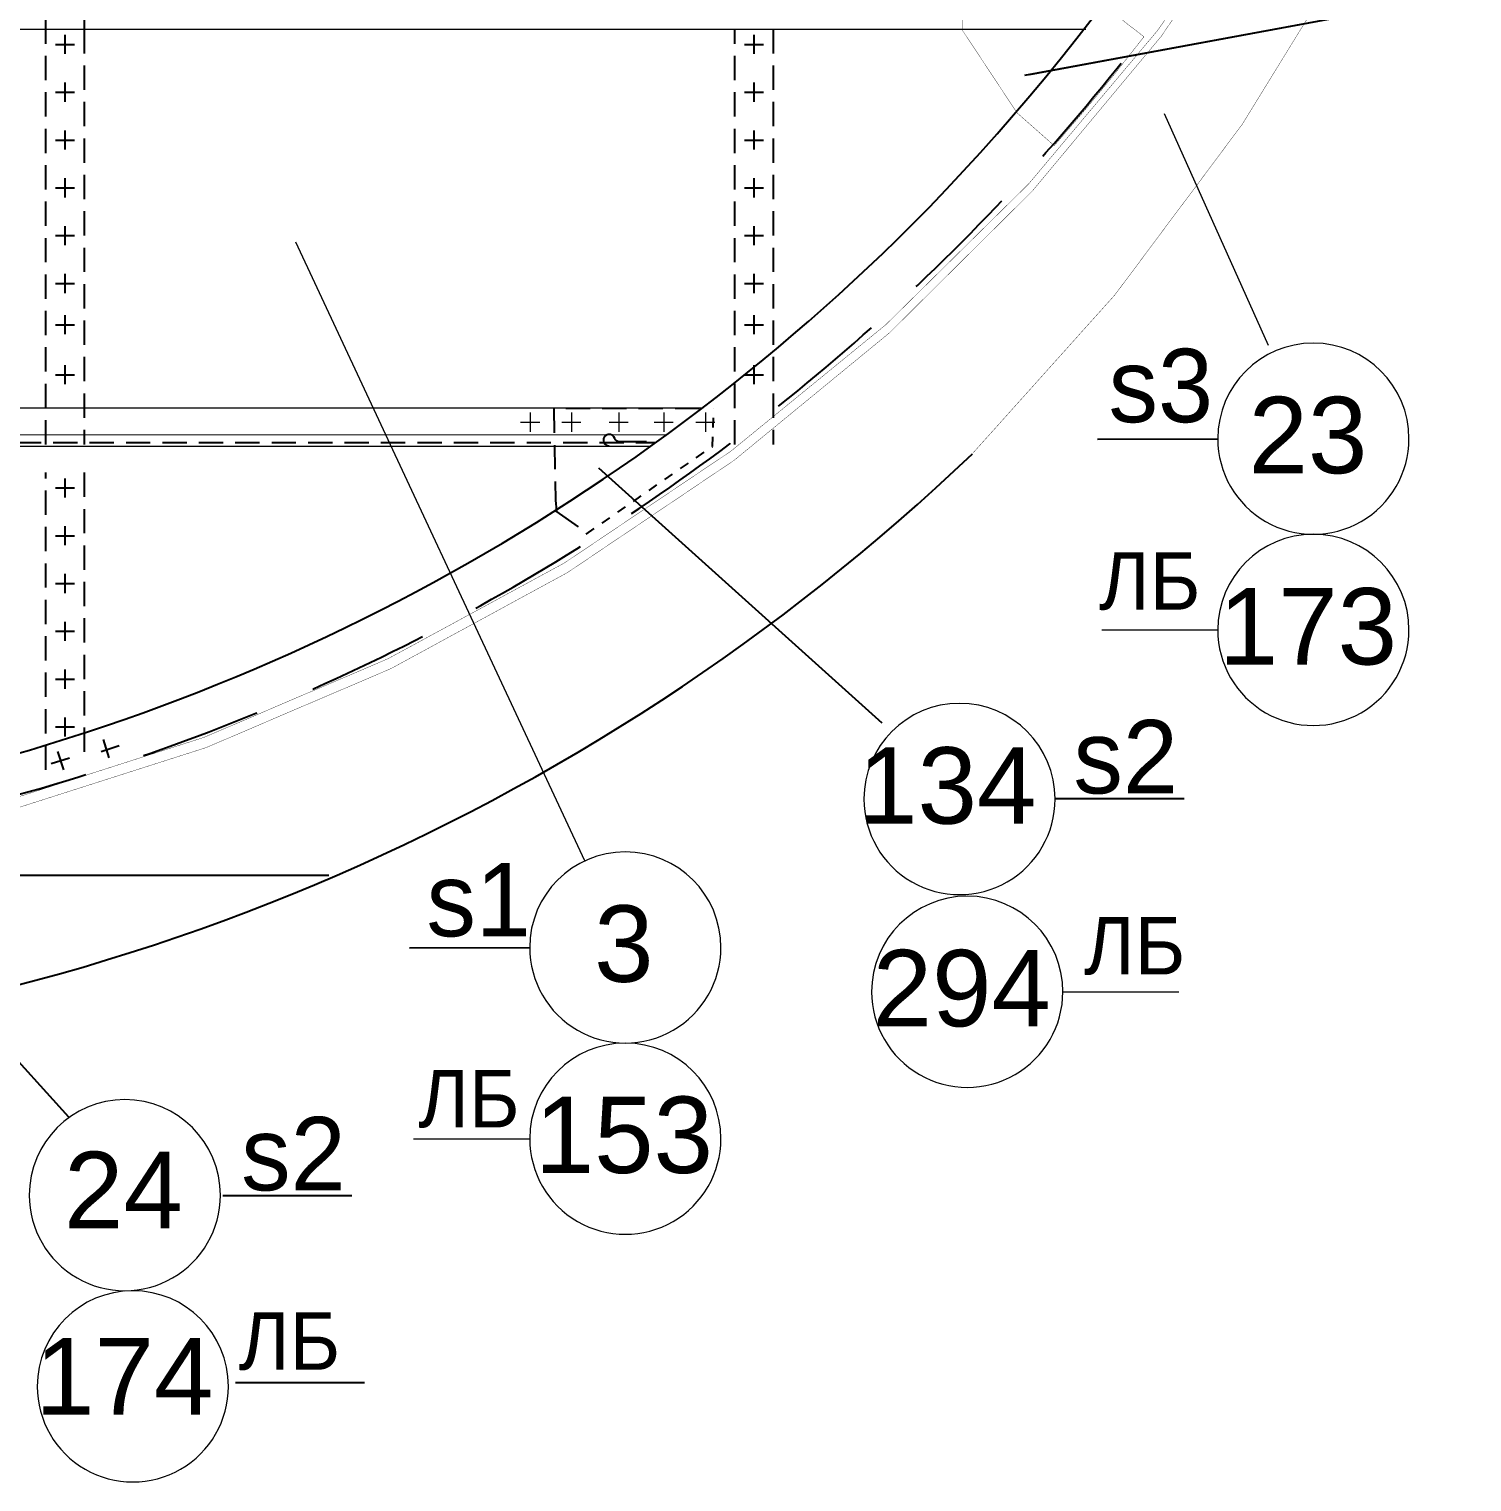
# Model space of a CAD drawing. Header units: millimetres. Extents: x 42007 to 66124, y -556 to 6894.
# Drawn here: x 53603 to 54358, y 3498 to 4258 of the extents above; entities that cross this region are included whole.
import ezdxf
from ezdxf.enums import TextEntityAlignment as Align

# ---------------------------------------------------------------- set-up
doc = ezdxf.new("R2010")
doc.units = ezdxf.units.MM
for name, pattern in [('DASHED', [19.05, 12.7, -6.35]), ('K5LT32769', [0]), ('K5LT32780', [0]), ('K5LT32793', [10, 5, -5]), ('K5LT32805', [0])]:
    doc.linetypes.add(name, pattern=pattern)
doc.layers.add('pen_7', color=1, linetype='Continuous')
doc.styles.add('style5', font='arial.ttf', dxfattribs={"height": 3})

msp = doc.modelspace()

# ---------------------------------------------------------------- linework, layer by layer
at = {"color": 0, "linetype": 'DASHED'}
for p, q in [((53612.08, 4256.767), (53612.08, 4473.969)), ((53632.08, 4473.969), (53632.08, 4256.767)), ((53612.08, 4040.691), (53612.08, 4257.894)), ((53632.08, 4257.894), (53632.08, 4040.691)), ((53972.362, 4040.691), (53972.362, 4257.894)), ((53992.362, 4257.894), (53992.362, 4040.691)), ((53953.796, 4059.443), (53877.698, 4059.443)), ((53877.698, 4059.443), (53878.553, 4011.592)), ((53158.685, 4041.873), (53931.067, 4041.666)), ((53612.08, 3870.558), (53612.08, 4025.967)), ((53632.08, 4025.967), (53632.08, 3876.706)), ((53878.553, 4011.592), (53879.109, 4005.907))]:
    msp.add_line(p, q, dxfattribs=at)
at = {"color": 0}
for p, q in [((54413.806, 4287.258), (54123.895, 4233.605)), ((54416.175, 4287.697), (54126.264, 4234.044)), ((53617.08, 4249.892), (53627.08, 4249.892)), ((53622.08, 4254.892), (53622.08, 4244.892)), ((53977.362, 4249.892), (53987.362, 4249.892)), ((53982.362, 4254.892), (53982.362, 4244.892)), ((53617.08, 4224.892), (53627.08, 4224.892)), ((53622.08, 4229.892), (53622.08, 4219.892)), ((53977.362, 4224.892), (53987.362, 4224.892)), ((53982.362, 4229.892), (53982.362, 4219.892)), ((53622.08, 4204.892), (53622.08, 4194.892)), ((53982.362, 4204.892), (53982.362, 4194.892)), ((53617.08, 4199.892), (53627.08, 4199.892)), ((53977.362, 4199.892), (53987.362, 4199.892)), ((53622.08, 4179.892), (53622.08, 4169.892)), ((53982.362, 4179.892), (53982.362, 4169.892)), ((53617.08, 4174.892), (53627.08, 4174.892)), ((53977.362, 4174.892), (53987.362, 4174.892)), ((53617.08, 4149.892), (53627.08, 4149.892)), ((53622.08, 4154.892), (53622.08, 4144.892)), ((53977.362, 4149.892), (53987.362, 4149.892)), ((53982.362, 4154.892), (53982.362, 4144.892)), ((53622.08, 4129.892), (53622.08, 4119.892)), ((53982.362, 4129.892), (53982.362, 4119.892)), ((53617.08, 4124.892), (53627.08, 4124.892)), ((53977.362, 4124.892), (53987.362, 4124.892)), ((53617.08, 4103.288), (53627.08, 4103.288)), ((53622.08, 4108.288), (53622.08, 4098.288)), ((53977.362, 4103.288), (53987.362, 4103.288)), ((53982.362, 4108.288), (53982.362, 4098.288)), ((53622.08, 4082.131), (53622.08, 4072.131)), ((53982.362, 4082.131), (53982.362, 4072.131)), ((53617.08, 4077.131), (53627.08, 4077.131)), ((53977.362, 4077.131), (53987.362, 4077.131)), ((54162.122, 4043.519), (54224.938, 4043.7)), ((53901.023, 4028.495), (54049.175, 3895.036)), ((53622.08, 4022.965), (53622.08, 4012.965)), ((53617.08, 4017.965), (53627.08, 4017.965)), ((53878.7, 4005.835), (53890.49, 3997.596)), ((53622.08, 3997.965), (53622.08, 3987.965)), ((53617.08, 3992.965), (53627.08, 3992.965)), ((53370.281, 3968.758), (53623.878, 3689.018)), ((53617.08, 3967.965), (53627.08, 3967.965)), ((53622.08, 3972.965), (53622.08, 3962.965)), ((53622.08, 3947.965), (53622.08, 3937.965)), ((53617.08, 3942.965), (53627.08, 3942.965)), ((53622.08, 3922.965), (53622.08, 3912.965)), ((53617.08, 3917.965), (53627.08, 3917.965)), ((53622.08, 3897.965), (53622.08, 3887.965)), ((53617.08, 3892.965), (53627.08, 3892.965)), ((53640.915, 3880.109), (53650.432, 3883.181)), ((53641.984, 3886.382), (53644.939, 3876.828)), ((53614.931, 3873.795), (53624.448, 3876.867)), ((53618.154, 3880.089), (53621.225, 3870.572)), ((54207.373, 3855.289), (54139.884, 3855.289)), ((53802.291, 3777.444), (53865.108, 3777.626)), ((53772.145, 3647.707), (53704.655, 3647.707)), ((53778.715, 3550.028), (53711.226, 3550.028))]:
    msp.add_line(p, q, dxfattribs=at)
at = {"color": 7, "linetype": 'K5LT32769', "lineweight": 18}
for p, q in [((53158.685, 4257.891), (54155.865, 4257.891)), ((54196.956, 4213.814), (54251.313, 4092.634)), ((53893.947, 3822.931), (53742.817, 4146.473)), ((53955.278, 4059.615), (53158.685, 4059.615)), ((53860.326, 4052.313), (53870.326, 4052.313)), ((53865.326, 4057.313), (53865.326, 4047.313)), ((53881.877, 4052.313), (53891.877, 4052.313)), ((53886.877, 4057.313), (53886.877, 4047.313)), ((53906.673, 4052.313), (53916.673, 4052.313)), ((53911.673, 4057.313), (53911.673, 4047.313)), ((53930.218, 4052.313), (53940.218, 4052.313)), ((53935.218, 4057.313), (53935.218, 4047.313)), ((53951.994, 4052.313), (53961.994, 4052.313)), ((53956.994, 4057.313), (53956.994, 4047.313)), ((53158.685, 4045.769), (53936.778, 4045.807)), ((53158.685, 4039.788), (53928.451, 4039.788)), ((54164.231, 3943.704), (54224.938, 3943.704)), ((54143.92, 3754.453), (54204.626, 3754.453)), ((53804.401, 3677.633), (53865.108, 3677.633))]:
    msp.add_line(p, q, dxfattribs=at)
at = {"color": 7, "linetype": 'K5LT32793'}
for p, q in [((53960.626, 4039.629), (53961.343, 4059.678)), ((53894.708, 3993.802), (53960.626, 4039.629))]:
    msp.add_line(p, q, dxfattribs=at)
at = {"color": 4}
msp.add_line((53287.905, 3815.423), (53759.97, 3815.423), dxfattribs=at)
at = {"color": 7, "linetype": 'K5LT32793', "const_width": 0.18}
for points in [[(54420.41, 4941.02, -0.3969806), (53388.589, 3815.076), (53003.094, 3814.639)], [(53010.77, 3819.023), (53388.465, 3820.075, 0.3929452), (54423.333, 4940.436)]]:
    msp.add_lwpolyline(points, format="xyb", dxfattribs=at)
at = {"color": 3, "linetype": 'K5LT32780', "true_color": 0x00ff00, "const_width": 0.18}
msp.add_lwpolyline([(54096.728, 4035.99, 0.2048651), (54451.231, 4944.257)], format="xyb", dxfattribs=at)
at = {"color": 7, "linetype": 'K5LT32793', "const_width": 0.18}
msp.add_lwpolyline([(54156.257, 4277.092), (54091.428, 4277.091), (54091.428, 4257.201), (54120.042, 4214.021), (54139.411, 4196.957, 0.0165067), (54186.349, 4253.921)], format="xyb", close=True, dxfattribs=at)
at = {"color": 0, "linetype": 'Continuous'}
msp.add_lwpolyline([(53926.188, 4041.985), (53912.008, 4041.985, -0.2697024), (53909.541, 4043.722, 2.053075), (53906.629, 4040.002)], format="xyb", dxfattribs=at)
at = {"color": 0, "linetype": 'DASHED', "ltscale": 5}
msp.add_arc((53296.822, 4937.729), 1121.088, 274.463989, 0.350558, dxfattribs=at)
at = {"color": 3, "linetype": 'K5LT32805', "lineweight": 25, "true_color": 0x00ff00}
for centre, radius, start, end in [((53243.415, 4968.498), 1155.789, 315.285018, 356.521681), ((53293.024, 4927.597), 1091.775, 279.918085, 314.978576), ((53311.949, 4858.291), 1136.733, 271.966781, 313.654745)]:
    msp.add_arc(centre, radius, start, end, dxfattribs=at)
at = {"color": 7, "linetype": 'K5LT32769', "lineweight": 18}
for centre, start, end in [((54274.938, 4043.7), 0, 179.999977), ((54274.938, 4043.7), 179.999977, 0), ((54274.938, 3943.7), 0, 179.999977), ((54274.938, 3943.7), 179.999977, 0), ((54089.884, 3855.289), 0, 179.999977), ((54089.884, 3855.289), 179.999977, 0), ((53915.108, 3777.63), 0, 179.999977), ((54093.92, 3754.453), 0, 179.999977), ((53915.108, 3777.63), 179.999977, 0), ((54093.92, 3754.453), 179.999977, 0), ((53915.108, 3677.63), 0, 179.999977), ((53653.363, 3648.083), 0, 179.999977), ((53915.108, 3677.63), 179.999977, 0), ((53653.363, 3648.083), 179.999977, 0), ((53657.557, 3548.112), 0, 179.999977), ((53657.557, 3548.112), 179.999977, 0)]:
    msp.add_arc(centre, 50, start, end, dxfattribs=at)

# ---------------------------------------------------------------- texts
at = {"color": 7, "char_height": 3, "attachment_point": 1, "style": 'style5'}
for s, insert in [('{\\H12.8x;\\W0.965;s3}', (54167.802, 4090.723)), ('\\H3.5;\\W0.965;\\Q15;\\Q0;\\H30.00;ЛБ', (54162.85, 3984.299)), ('{\\H12.8x;\\W0.965;s2}', (54149.438, 3896.575)), ('{\\H12.8x;\\W0.965;s1}', (53811.089, 3821.858)), ('\\H3.5;\\W0.965;\\Q15;\\Q0;\\H30.00;ЛБ', (54154.937, 3793.498)), ('\\H3.5;\\W0.965;\\Q15;\\Q0;\\H30.00;ЛБ', (53806.79, 3713.544)), ('{\\H12.8x;\\W0.965;s2}', (53714.21, 3688.993)), ('\\H3.5;\\W0.965;\\Q15;\\Q0;\\H30.00;ЛБ', (53712.957, 3586.776))]:
    msp.add_mtext(s, dxfattribs=dict(at, insert=insert))
at = {"layer": 'pen_7', "color": 2, "linetype": 'Continuous', "style": 'style5'}
for s, p in [('23', (54272.099, 4045.607)), ('173', (54272.099, 3945.607)), ('134', (54083.473, 3862.34)), ('3', (53914.336, 3779.653)), ('294', (54091.08, 3756.36)), ('153', (53914.336, 3679.653)), ('24', (53652.644, 3650.815)), ('174', (53653.093, 3553.348))]:
    msp.add_text(s, height=40, dxfattribs=at).set_placement(p, align=Align.MIDDLE_CENTER)

doc.saveas('drawing.dxf')
